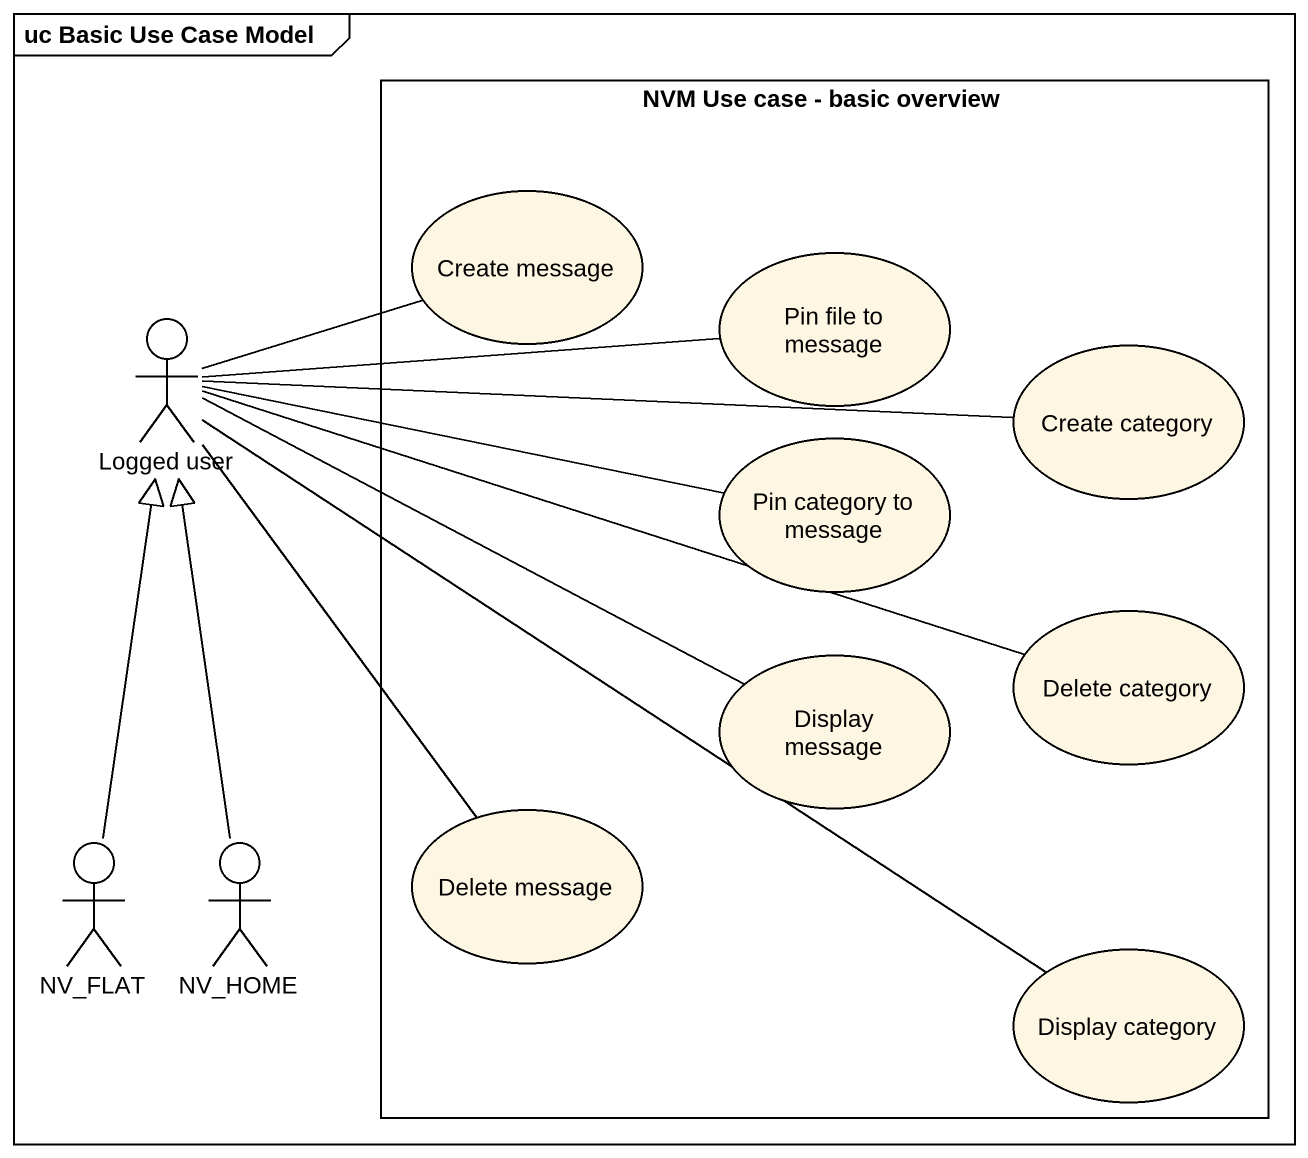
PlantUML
@startuml
mainframe uc Basic Use Case Model
rectangle "NVM Use case - basic overview" as NVM_Use_case_basic_overview {
  usecase "Create message" as Create_message
  usecase "Pin file to message" as Pin_file_to_message
  usecase "Create category" as Create_category
  usecase "Pin category to message" as Pin_category_to_message
  usecase "Display message" as Display_message
  usecase "Delete category" as Delete_category
  usecase "Delete message" as Delete_message
  usecase "Display category" as Display_category
}
actor "Logged user" as Logged_user
actor NV_FLAT
actor NV_HOME
Logged_user -right- Create_message
Logged_user -right- Pin_file_to_message
Logged_user -right- Create_category
Logged_user -right- Pin_category_to_message
Logged_user -right- Display_message
Logged_user -right- Delete_category
Logged_user -- Delete_message
Logged_user -- Display_category
NV_FLAT -up-|> Logged_user
NV_HOME -up-|> Logged_user
@enduml
